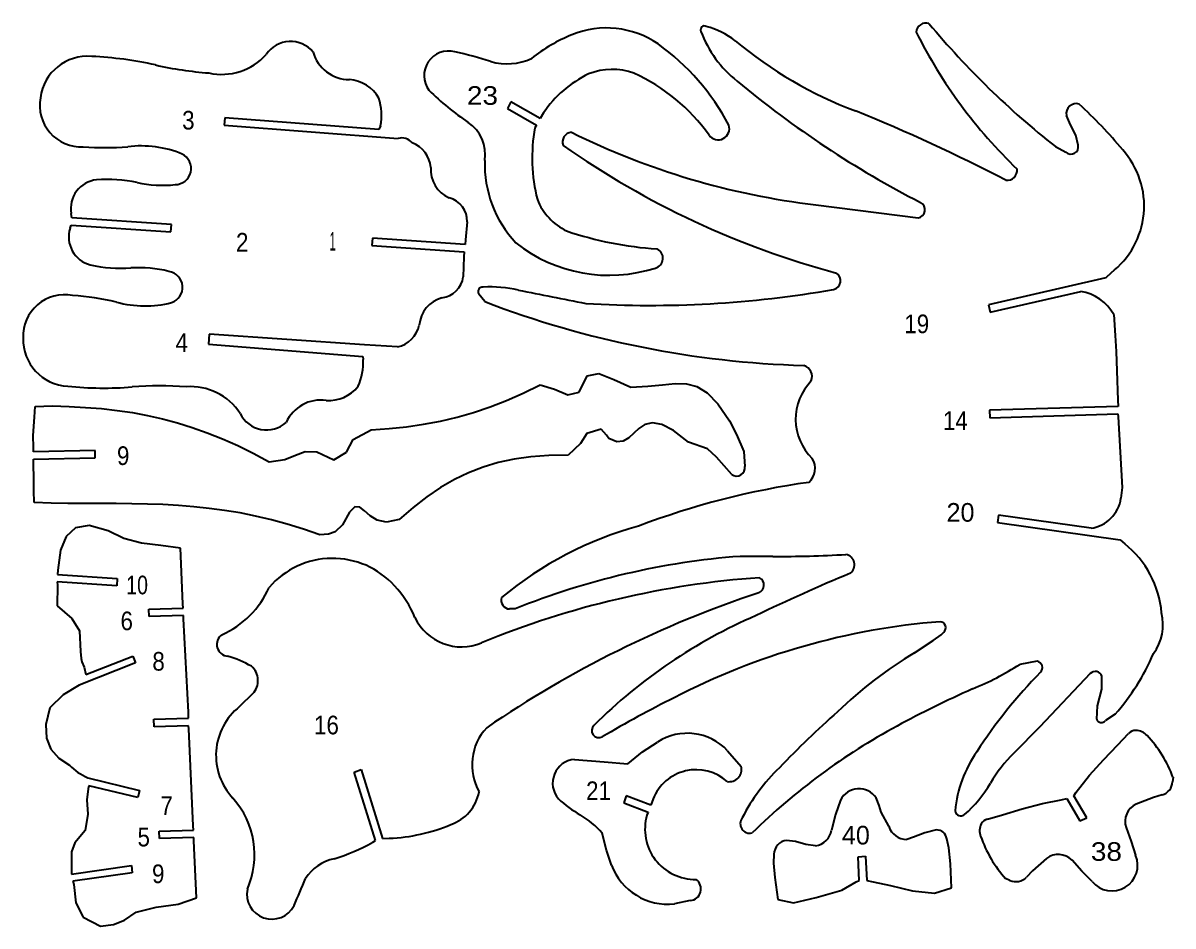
# Model space of a CAD drawing. Header units: millimetres. Extents: x 15 to 348, y 11 to 273.
# Drawn here: x 14.9 to 176.4, y 10.9 to 137.7 of the extents above; entities that cross this region are included whole.
import ezdxf
from ezdxf.enums import TextEntityAlignment as Align

# ---------------------------------------------------------------- set-up
doc = ezdxf.new("R2010")
doc.units = ezdxf.units.MM
doc.header["$LTSCALE"] = 5
doc.linetypes.add('AUSGEZOGEN', pattern=[0])
doc.layers.add('WHITE', color=7, linetype='Continuous')
doc.layers.add('YELLOW', color=7, linetype='Continuous')
doc.styles.add('Arial', font='arial.ttf')

msp = doc.modelspace()

# ---------------------------------------------------------------- linework, layer by layer
at = {"layer": 'WHITE', "color": 7, "linetype": 'AUSGEZOGEN', "lineweight": 25}
for p, q in [((83.445765, 126.673237), (82.953157, 125.748437)), ((87.525152, 124.313673), (83.445765, 126.673237)), ((43.275482, 124.42343), (43.199863, 123.378972)), ((64.913154, 122.776618), (43.275482, 124.42343)), ((82.953157, 125.748437), (87.00286, 123.407321)), ((88.008807, 125.115331), (87.525152, 124.313673)), ((161.993268, 123.436295), (161.423925, 124.761519)), ((43.199863, 123.378972), (67.59176, 121.52254)), ((65.129223, 123.284835), (64.913154, 122.776618)), ((87.00286, 123.407321), (86.787613, 123.017684)), ((162.742052, 121.984752), (161.993268, 123.436295)), ((163.077819, 120.577614), (162.742052, 121.984752)), ((159.881547, 120.376478), (161.341605, 119.588967)), ((126.242361, 112.201446), (140.588949, 110.377685)), ((21.785295, 110.385452), (21.701765, 110.978253)), ((35.788458, 109.433963), (21.785295, 110.385452)), ((77.300944, 109.819089), (77.074896, 107.301445)), ((21.536519, 108.906677), (21.713294, 109.340746)), ((21.713294, 109.340746), (35.712834, 108.389502)), ((35.712834, 108.389502), (35.788458, 109.433963)), ((63.988527, 107.517819), (63.913022, 106.47335)), ((77.001069, 106.63364), (63.988527, 107.517819)), ((77.074896, 107.301445), (77.001069, 106.63364)), ((63.913022, 106.47335), (76.860579, 105.593587)), ((76.860579, 105.593587), (76.81456, 104.887097)), ((76.81456, 104.887097), (76.742981, 102.108212)), ((166.952724, 101.932828), (150.46674, 98.134889)), ((167.688285, 102.669283), (166.952724, 101.932828)), ((79.749841, 98.610574), (78.930331, 99.652411)), ((150.708168, 97.115894), (163.429276, 100.045689)), ((150.46674, 98.134889), (150.708168, 97.115894)), ((168.060595, 96.772833), (168.276527, 93.823735)), ((41.076685, 94.044536), (40.975004, 92.640103)), ((62.898888, 92.546362), (41.076685, 94.044536)), ((168.276527, 93.823735), (168.403453, 91.578193)), ((40.975004, 92.640103), (62.663127, 90.908031)), ((67.504283, 92.234092), (62.898888, 92.546362)), ((62.663127, 90.908031), (62.680315, 90.460187)), ((168.403453, 91.578193), (168.490639, 88.897939)), ((168.490639, 88.897939), (168.641085, 84.74607)), ((93.034157, 85.863468), (94.132901, 88.195384)), ((94.132901, 88.195384), (95.780307, 88.507023)), ((95.780307, 88.507023), (97.859385, 87.679974)), ((97.859385, 87.679974), (100.261658, 86.602317)), ((82.82409, 84.706532), (85.171011, 85.74161)), ((85.171011, 85.74161), (87.555239, 86.919024)), ((87.555239, 86.919024), (89.529896, 86.328594)), ((89.529896, 86.328594), (91.418381, 85.505195)), ((91.418381, 85.505195), (93.034157, 85.863468)), ((100.261658, 86.602317), (102.67853, 86.709778)), ((102.67853, 86.709778), (104.731857, 86.928351)), ((104.731857, 86.928351), (106.505176, 87.102723)), ((106.505176, 87.102723), (108.083239, 87.07677)), ((108.083239, 87.07677), (109.5508, 86.694571)), ((109.5508, 86.694571), (110.991596, 85.80041)), ((110.991596, 85.80041), (112.489772, 84.238973)), ((80.500082, 83.804869), (82.82409, 84.706532)), ((112.489772, 84.238973), (114.130488, 81.854745)), ((168.641085, 84.74607), (168.689733, 83.893321)), ((16.386271, 79.812772), (16.539962, 82.392864)), ((16.539962, 82.392864), (16.640527, 83.89023)), ((16.640527, 83.89023), (19.078691, 83.944569)), ((19.078691, 83.944569), (21.432302, 83.87482)), ((21.432302, 83.87482), (23.721435, 83.751746)), ((23.721435, 83.751746), (25.955015, 83.570075)), ((25.955015, 83.570075), (28.142568, 83.32413)), ((28.142568, 83.32413), (30.293017, 83.008234)), ((30.293017, 83.008234), (32.415687, 82.616911)), ((32.415687, 82.616911), (34.519704, 82.144891)), ((73.541032, 81.824737), (75.87092, 82.371574)), ((75.87092, 82.371574), (78.186413, 83.029118)), ((78.186413, 83.029118), (80.500082, 83.804869)), ((168.689733, 83.893321), (150.638772, 83.337556)), ((150.638772, 83.337556), (150.67567, 82.291011)), ((150.67567, 82.291011), (168.656373, 82.844613)), ((168.656373, 82.844613), (168.669674, 82.399758)), ((168.669674, 82.399758), (169.226041, 72.47193)), ((34.519704, 82.144891), (36.614191, 81.586294)), ((36.614191, 81.586294), (38.708475, 80.935847)), ((38.708475, 80.935847), (40.811681, 80.187874)), ((63.831371, 80.592376), (66.34293, 80.772424)), ((66.34293, 80.772424), (68.789405, 81.032765)), ((68.789405, 81.032765), (71.184784, 81.381103)), ((71.184784, 81.381103), (73.541032, 81.824737)), ((101.410889, 80.786009), (100.67792, 80.102513)), ((102.25355, 81.334469), (101.410889, 80.786009)), ((103.288222, 81.58163), (102.25355, 81.334469)), ((104.59824, 81.360422), (103.288222, 81.58163)), ((106.26653, 80.503365), (104.59824, 81.360422)), ((114.130488, 81.854745), (115.099264, 79.949836)), ((16.405531, 78.108997), (16.386271, 79.812772)), ((40.811681, 80.187874), (42.932932, 79.3369)), ((42.932932, 79.3369), (45.081555, 78.377451)), ((60.345358, 77.455106), (61.302171, 79.228222)), ((61.302171, 79.228222), (63.831371, 80.592376)), ((94.080995, 80.083454), (93.181765, 78.673071)), ((96.093771, 80.669626), (94.080995, 80.083454)), ((96.475766, 80.264516), (96.093771, 80.669626)), ((96.831201, 79.828993), (96.475766, 80.264516)), ((97.199206, 79.368936), (96.831201, 79.828993)), ((98.314981, 78.915975), (97.199206, 79.368936)), ((99.972728, 79.451255), (99.212387, 78.999511)), ((100.67792, 80.102513), (99.972728, 79.451255)), ((108.376021, 78.84136), (106.26653, 80.503365)), ((115.099264, 79.949836), (116.147521, 77.569867)), ((16.433853, 77.513795), (16.405531, 78.108997)), ((25.045175, 77.684121), (16.433853, 77.513795)), ((25.057032, 76.636966), (25.045175, 77.684121)), ((45.081555, 78.377451), (47.266472, 77.304051)), ((53.207273, 77.054254), (54.541216, 77.557904)), ((54.541216, 77.557904), (56.167535, 77.481261)), ((93.181765, 78.673071), (91.459338, 77.048374)), ((99.212387, 78.999511), (98.314981, 78.915975)), ((111.025456, 77.923882), (108.376021, 78.84136)), ((112.314793, 76.773029), (111.025456, 77.923882)), ((116.147521, 77.569867), (116.266337, 75.447196)), ((16.416077, 75.696183), (16.433432, 76.468595)), ((16.433432, 76.468595), (25.057032, 76.636966)), ((47.266472, 77.304051), (49.495185, 76.111836)), ((49.495185, 76.111836), (51.685576, 76.422258)), ((51.685576, 76.422258), (53.207273, 77.054254)), ((56.167535, 77.481261), (58.56109, 76.376029)), ((58.56109, 76.376029), (60.345358, 77.455106)), ((81.647487, 75.98714), (79.520762, 75.359402)), ((83.881674, 76.462404), (81.647487, 75.98714)), ((86.246032, 76.792899), (83.881674, 76.462404)), ((88.763472, 76.985722), (86.246032, 76.792899)), ((91.459338, 77.048374), (88.763472, 76.985722)), ((114.437239, 74.308481), (112.314793, 76.773029)), ((16.43635, 73.836692), (16.416077, 75.696183)), ((77.478789, 74.572094), (75.498455, 73.617916)), ((79.520762, 75.359402), (77.478789, 74.572094)), ((16.45014, 72.083446), (16.43635, 73.836692)), ((75.498455, 73.617916), (73.55705, 72.489164)), ((16.485621, 70.379267), (16.45014, 72.083446)), ((71.631662, 71.178538), (69.699787, 69.678942)), ((73.55705, 72.489164), (71.631662, 71.178538)), ((169.226041, 72.47193), (169.079853, 70.974564)), ((18.876541, 70.275455), (16.485621, 70.379267)), ((21.215149, 70.264912), (18.876541, 70.275455)), ((25.777805, 70.25741), (21.215149, 70.264912)), ((28.01179, 70.245042), (25.777805, 70.25741)), ((30.221038, 70.216656), (28.01179, 70.245042)), ((32.410415, 70.164344), (30.221038, 70.216656)), ((34.584789, 70.080808), (32.410415, 70.164344)), ((36.74943, 69.957937), (34.584789, 70.080808)), ((38.909002, 69.788229), (36.74943, 69.957937)), ((41.068777, 69.563979), (38.909002, 69.788229)), ((43.233621, 69.277482), (41.068777, 69.563979)), ((61.538992, 69.774847), (60.765269, 69.037011)), ((62.207079, 69.746866), (61.538992, 69.774847)), ((62.880234, 69.234497), (62.207079, 69.746866)), ((69.699787, 69.678942), (67.73689, 67.981455)), ((45.4084, 68.921034), (43.233621, 69.277482)), ((47.598386, 68.48693), (45.4084, 68.921034)), ((49.808445, 67.967667), (47.598386, 68.48693)), ((52.043444, 67.355136), (49.808445, 67.967667)), ((60.765269, 69.037011), (59.778853, 67.245242)), ((63.664298, 68.517952), (62.880234, 69.234497)), ((64.664299, 67.880887), (63.664298, 68.517952)), ((65.986685, 67.60757), (64.664299, 67.880887)), ((67.73689, 67.981455), (65.986685, 67.60757)), ((151.884798, 68.610606), (151.741932, 67.573202)), ((164.873325, 66.763437), (151.884798, 68.610606)), ((22.309227, 66.824519), (20.99779, 65.612028)), ((24.236238, 67.149946), (22.309227, 66.824519)), ((26.880807, 66.411299), (24.236238, 67.149946)), ((29.079106, 65.306675), (26.880807, 66.411299)), ((54.308653, 66.641835), (52.043444, 67.355136)), ((56.610155, 65.819652), (54.308653, 66.641835)), ((58.757968, 66.265516), (57.842314, 65.919409)), ((59.778853, 67.245242), (58.757968, 66.265516)), ((151.741932, 67.573202), (168.949553, 65.126013)), ((20.99779, 65.612028), (20.19913, 63.691305)), ((31.578095, 64.691711), (29.079106, 65.306675)), ((34.285113, 64.343373), (31.578095, 64.691711)), ((57.842314, 65.919409), (56.610155, 65.819652)), ((168.949553, 65.126013), (169.60094, 64.583844)), ((20.19913, 63.691305), (19.81145, 60.885141)), ((37.033494, 63.965636), (34.285113, 64.343373)), ((37.393591, 56.144055), (37.033494, 63.965636)), ((120.198849, 62.816935), (115.601495, 62.814783)), ((19.81145, 60.885141), (19.77239, 60.278396)), ((19.77239, 60.278396), (28.17747, 59.72433)), ((19.763606, 58.781324), (19.755699, 55.859383)), ((28.108869, 58.679395), (19.756233, 59.22782)), ((19.756233, 59.22782), (19.763606, 58.781324)), ((28.17747, 59.72433), (28.108869, 58.679395)), ((19.755699, 55.859383), (21.787534, 54.085253)), ((32.612959, 55.40033), (37.416108, 55.540283)), ((32.661202, 54.354107), (32.612959, 55.40033)), ((37.416108, 55.540283), (37.393591, 56.144055)), ((84.025024, 55.434403), (83.252923, 55.434403)), ((21.787534, 54.085253), (22.85627, 52.361407)), ((37.46762, 54.494155), (32.661202, 54.354107)), ((37.490104, 54.049568), (37.46762, 54.494155)), ((38.175425, 40.930333), (37.490104, 54.049568)), ((22.85627, 52.361407), (23.024153, 49.430342)), ((142.727231, 51.010635), (143.813202, 51.78375)), ((143.813202, 51.78375), (144.212432, 52.166962)), ((140.1088, 49.278464), (142.727231, 51.010635)), ((23.024153, 49.430342), (23.110122, 48.480827)), ((23.110122, 48.480827), (23.219611, 47.988126)), ((23.772426, 46.231284), (30.341945, 48.818869)), ((30.341945, 48.818869), (30.718605, 47.841938)), ((30.718605, 47.841938), (22.803958, 44.724538)), ((23.219611, 47.988126), (23.506511, 47.238531)), ((23.506511, 47.238531), (23.772426, 46.231284)), ((157.300238, 48.106537), (154.87565, 47.638367)), ((164.770035, 46.347411), (157.667838, 38.884711)), ((166.374862, 44.166346), (166.402843, 45.997451)), ((22.803958, 44.724538), (20.569769, 43.358762)), ((165.773483, 41.829766), (166.374862, 44.166346)), ((20.569769, 43.358762), (18.701967, 41.526238)), ((47.222879, 43.530701), (45.331741, 41.709355)), ((18.701967, 41.526238), (18.138704, 39.201216)), ((38.184531, 40.075364), (38.175425, 40.930333)), ((165.676124, 39.940864), (165.773483, 41.829766)), ((168.26943, 40.649514), (166.891692, 39.758191)), ((18.138704, 39.201216), (18.22427, 37.288805)), ((33.325044, 39.93377), (38.184531, 40.075364)), ((33.373287, 38.887547), (33.325044, 39.93377)), ((38.167797, 39.027248), (33.373287, 38.887547)), ((38.202189, 38.583007), (38.167797, 39.027248)), ((157.667838, 38.884711), (154.045369, 35.159038)), ((18.22427, 37.288805), (18.866807, 35.735884)), ((38.829319, 24.961339), (38.202189, 38.583007)), ((168.658928, 36.333208), (170.155685, 37.918773)), ((18.866807, 35.735884), (19.973663, 34.489938)), ((101.885747, 35.363418), (104.005376, 36.729599)), ((166.60702, 34.252508), (168.658928, 36.333208)), ((19.973663, 34.489938), (21.452375, 33.49825)), ((92.344375, 34.297926), (96.545515, 33.967228)), ((96.545515, 33.967228), (99.836881, 33.674649)), ((99.836881, 33.674649), (101.885747, 35.363418)), ((113.851688, 35.505341), (115.764918, 33.302183)), ((164.644122, 32.092328), (166.60702, 34.252508)), ((61.421391, 32.500623), (62.405593, 32.862108)), ((64.414122, 22.887957), (61.421391, 32.500623)), ((62.405593, 32.862108), (65.417258, 23.199282)), ((24.046563, 31.714694), (31.298284, 29.933528)), ((162.776116, 29.681336), (164.644122, 32.092328)), ((176.382577, 31.785353), (176.335537, 31.139569)), ((24.10769, 30.163088), (23.875328, 28.627199)), ((24.181287, 30.603293), (24.10769, 30.163088)), ((31.035485, 28.919766), (24.181287, 30.603293)), ((31.298284, 29.933528), (31.035485, 28.919766)), ((99.617645, 29.197741), (99.282315, 28.204596)), ((103.066613, 27.860398), (99.617645, 29.197741)), ((162.450523, 29.195755), (162.776116, 29.681336)), ((164.288293, 26.099539), (162.450523, 29.195755)), ((174.858656, 29.298098), (173.650417, 28.935593)), ((23.875328, 28.627199), (24.035508, 26.585023)), ((99.282315, 28.204596), (102.692432, 26.880954)), ((103.392034, 28.736688), (103.066613, 27.860398)), ((129.706943, 28.577523), (128.993844, 26.576913)), ((135.151393, 27.795487), (134.690089, 28.873934)), ((135.424507, 26.89362), (135.151393, 27.795487)), ((155.227244, 27.356719), (158.050645, 28.096987)), ((158.050645, 28.096987), (160.698863, 28.621116)), ((160.698863, 28.621116), (161.461648, 28.802617)), ((161.461648, 28.802617), (163.3184, 25.681672)), ((173.650417, 28.935593), (171.214283, 28.021967)), ((24.035508, 26.585023), (23.656958, 24.287373)), ((102.692432, 26.880954), (102.531531, 26.466004)), ((128.993844, 26.576913), (128.458158, 24.33867)), ((136.480672, 24.896862), (135.424507, 26.89362)), ((150.334903, 25.908015), (152.433243, 26.500879)), ((152.433243, 26.500879), (155.227244, 27.356719)), ((163.3184, 25.681672), (164.288293, 26.099539)), ((23.656958, 24.287373), (22.214539, 22.55785)), ((34.048523, 24.217609), (38.882986, 24.360249)), ((34.096881, 23.17139), (34.048523, 24.217609)), ((38.882986, 24.360249), (38.829319, 24.961339)), ((143.161944, 24.377194), (141.558536, 23.967016)), ((169.784588, 24.715784), (170.499968, 22.767499)), ((38.899167, 23.311518), (34.096881, 23.17139)), ((38.925831, 22.867053), (38.899167, 23.311518)), ((39.294647, 14.850419), (38.925831, 22.867053)), ((64.026018, 22.648075), (64.414122, 22.887957)), ((65.417258, 23.199282), (66.359557, 23.219243)), ((96.853707, 21.564945), (96.248475, 23.912879)), ((123.396718, 22.769731), (122.133742, 22.915097)), ((124.834675, 22.359958), (123.396718, 22.769731)), ((139.966888, 23.367054), (139.031369, 23.049839)), ((141.558536, 23.967016), (139.966888, 23.367054)), ((144.932627, 21.851645), (144.614042, 23.140365)), ((170.499968, 22.767499), (171.138857, 20.836639)), ((21.743332, 21.306226), (21.740289, 18.805413)), ((22.214539, 22.55785), (21.743332, 21.306226)), ((97.560524, 19.442479), (96.853707, 21.564945)), ((126.187677, 22.156793), (124.834675, 22.359958)), ((145.125247, 19.629621), (144.932627, 21.851645)), ((21.735977, 18.194843), (30.15091, 19.379941)), ((30.15091, 19.379941), (30.276957, 18.340174)), ((120.363462, 20.964174), (120.282968, 19.719647)), ((120.282968, 19.719647), (120.506609, 17.724309)), ((132.183093, 20.627721), (133.227587, 20.710078)), ((132.336887, 17.304903), (132.183093, 20.627721)), ((133.227587, 20.710078), (133.385195, 17.304858)), ((145.28725, 16.26729), (145.125247, 19.629621)), ((158.617758, 20.38895), (156.680408, 18.652331)), ((163.606206, 18.590082), (162.210219, 20.125972)), ((21.740289, 18.805413), (21.735977, 18.194843)), ((30.276957, 18.340174), (21.934765, 17.165321)), ((156.680408, 18.652331), (155.799831, 17.749045)), ((165.022468, 17.129416), (163.606206, 18.590082)), ((21.934765, 17.165321), (22.088221, 16.737487)), ((22.088221, 16.737487), (22.346737, 14.133875)), ((120.506609, 17.724309), (120.923276, 14.631443)), ((129.872393, 15.94146), (131.900596, 17.105299)), ((131.900596, 17.105299), (132.336887, 17.304903)), ((133.385195, 17.304858), (134.30123, 17.114412)), ((134.30123, 17.114412), (136.709788, 16.591905)), ((136.709788, 16.591905), (139.810562, 15.830752)), ((142.892682, 15.524185), (145.28725, 16.26729)), ((153.483677, 17.292075), (152.889422, 17.549337)), ((36.737873, 13.979374), (39.294647, 14.850419)), ((120.923276, 14.631443), (123.094406, 14.14746)), ((123.094406, 14.14746), (126.290273, 14.893608)), ((126.290273, 14.893608), (129.872393, 15.94146)), ((139.810562, 15.830752), (142.892682, 15.524185)), ((22.346737, 14.133875), (23.386884, 12.130021)), ((30.834785, 12.83947), (33.60993, 13.544051)), ((33.60993, 13.544051), (36.737873, 13.979374)), ((108.6171, 14.453558), (106.394876, 13.993159)), ((23.386884, 12.130021), (25.823018, 10.888331)), ((27.639526, 11.078114), (29.197111, 11.701391)), ((29.197111, 11.701391), (30.834785, 12.83947)), ((25.823018, 10.888331), (27.639526, 11.078114))]:
    msp.add_line(p, q, dxfattribs=at)
for centre, radius, start, end in [((110.602301, 136.791133), 0.537016, 61.451698, 204.349611), ((108.15786, 126.730131), 10.873558, 51.675312, 75.616651), ((141.707766, 136.353988), 1.392939, 72.727809, 175.416401), ((233.506813, 213.693046), 118.864047, 219.751646, 231.72713), ((100.485503, 114.978865), 22.741162, 111.915, 128.4982), ((96.874474, 124.281875), 12.763238, 55.484313, 112.46303), ((124.966334, 142.033449), 15.826315, 200.195876, 231.887791), ((203.481615, 168.165122), 70.670778, 206.651092, 226.124857), ((52.493363, 131.063228), 4.091539, 39.46022, 146.2469), ((84.719875, 107.920262), 33.140271, 27.836549, 54.197867), ((152.33583, 180.07663), 58.394076, 230.127836, 249.435992), ((23.978128, 126.432648), 6.644162, 84.81745, 173.004441), ((22.140127, 80.87137), 52.235205, 77.39294, 87.324655), ((42.854183, 138.856238), 8.328928, 257.369056, 318.492888), ((60.770952, 135.126472), 5.323594, 195.9498, 269.906102), ((74.697359, 130.353576), 3.450441, 75.5138, 216.4019), ((62.469418, 75.386258), 59.759568, 72.331981, 77.346047), ((82.867098, 140.198123), 8.18928, 253.975952, 295.010176), ((44.668769, 180.739782), 50.142895, 257.178298, 265.841818), ((97.649659, 122.375494), 8.857511, 69.783298, 112.001213), ((60.360564, 124.574982), 5.24331, 29.75418, 85.60656), ((101.316279, 116.129658), 16.05712, 115.785404, 145.971391), ((89.868769, 106.799123), 26.23338, 35.387704, 65.588797), ((205.042986, 237.299951), 140.268995, 230.1696, 242.8057), ((99.917284, 156.809897), 39.953894, 225.513989, 235.772681), ((23.137089, 126.186703), 5.849612, 169.6081, 272.4912), ((57.11906, 124.791232), 8.15058, 349.349312, 17.021322), ((162.787673, 125.026118), 1.38918, 72.39809, 190.980283), ((118.03506, 77.358673), 66.638941, 39.686475, 47.322387), ((34.158795, -113.584012), 258.173613, 62.61092, 67.77186), ((74.383871, 119.276969), 5.440774, 351.035677, 55.77362), ((110.617501, 118.811076), 24.198328, 169.98891, 194.065349), ((112.534498, 122.902026), 1.570196, 215.462884, 18.303041), ((68.101904, 119.620533), 1.969232, 41.33315, 105.01413), ((92.04599, 121.031983), 1.370164, 94.74836, 200.954701), ((138.529736, 216.373434), 104.89415, 243.625891, 263.272887), ((26.365389, 160.734663), 40.501385, 265.788947, 274.64261), ((31.478744, 105.114095), 15.362079, 67.72759, 96.86098), ((68.114019, 117.119784), 4.07439, 4.778337, 68.903328), ((160.838026, 220.521905), 122.090185, 234.975059, 254.955367), ((162.040397, 120.380634), 1.055957, 228.565654, 10.751021), ((160.56261, 112.041312), 11.773282, 307.2462, 41.96206), ((36.268203, 117.306117), 2.272275, 271.045103, 62.962062), ((96.009829, 117.955731), 16.258535, 178.331274, 223.043803), ((76.568007, 117.192253), 4.401862, 176.523418, 245.93125), ((153.076542, 117.072952), 1.431698, 263.986318, 5.97399), ((25.700553, 111.682431), 4.060316, 96.32471, 189.987262), ((26.699714, 94.920542), 20.847729, 78.239467, 93.978494), ((34.540182, 131.655934), 16.715633, 257.593647, 276.076541), ((73.944114, 109.918641), 3.358306, 358.3013, 75.71458), ((94.978806, 116.107618), 8.453986, 202.0768, 243.7244), ((140.413112, 111.513698), 1.149541, 278.798654, 62.790664), ((25.412076, 107.695549), 4.060391, 162.645755, 255.392909), ((107.45533, 156.921583), 51.039971, 251.471833, 266.064468), ((97.251112, 123.504827), 21.197466, 231.7489, 287.7625), ((103.344407, 104.70276), 1.434371, 285.091699, 64.92707), ((28.815225, 124.13858), 20.847669, 257.739523, 273.479029), ((31.282911, 86.657157), 16.71549, 75.64263, 94.125663), ((35.059445, 100.608413), 2.272237, 288.7648, 80.66959), ((73.40687, 102.493256), 3.358258, 276.004844, 353.416231), ((128.457579, 101.549868), 1.269983, 282.22731, 57.126775), ((79.469261, 100.00967), 0.646591, 82.324888, 213.540576), ((80.376445, 81.596332), 19.071807, 77.549798, 92.466704), ((443.607911, 1897.761774), 1833.064296, 258.70198, 259.002917), ((103.111633, 245.939672), 147.866513, 266.441681, 279.975672), ((20.786314, 93.711407), 5.849483, 79.22834, 182.1136), ((19.007841, 59.058484), 40.501274, 77.080072, 85.934071), ((32.075969, 113.363319), 15.362183, 254.859183, 283.992197), ((74.955596, 94.917794), 4.40163, 105.785575, 175.19857), ((128.399637, 225.340181), 135.746809, 248.998874, 268.379973), ((162.482351, 93.792478), 6.324501, 28.114789, 81.389111), ((66.600433, 96.206949), 4.074375, 282.817, 346.9395), ((21.583358, 93.346929), 6.644213, 178.717211, 266.903722), ((54.622682, 90.021476), 8.069568, 335.812999, 3.116492), ((124.028916, 88.048587), 1.685541, 339.3698, 71.56497), ((131.071448, 82.080765), 7.664619, 135.481715, 225.833616), ((26.325605, 138.698094), 52.235355, 264.395758, 274.327374), ((34.237692, 36.626423), 50.142689, 85.878323, 94.54185), ((38.473499, 78.334434), 8.32899, 33.22843, 94.350461), ((57.853871, 89.945791), 5.24339, 266.1151, 321.966794), ((56.740653, 79.445213), 5.323482, 81.81431, 155.771007), ((49.134617, 84.658411), 4.091776, 205.473872, 312.255894), ((123.494041, 75.184422), 2.63821, 311.6072, 32.00829), ((115.10778, 75.269783), 1.172063, 235.1029, 8.706222), ((140.698144, -36.434225), 110.729501, 98.021795, 110.811881), ((164.150039, 71.692462), 4.981811, 278.348008, 351.714607), ((114.878461, 17.735864), 51.154248, 105.3283, 129.8195), ((160.838358, 53.67632), 13.991316, 4.909711, 51.223274), ((121.191119, 225.623946), 162.810035, 269.6508, 273.2661), ((130.188622, 61.623728), 1.481023, 307.824155, 79.168067), ((58.391883, 50.806577), 11.733041, 42.072831, 139.358316), ((123.502841, -42.229718), 105.341248, 94.301633, 112.009557), ((127.188263, -65.704433), 125.837712, 94.030342, 112.354762), ((241.566329, -203.141217), 285.807415, 112.737963, 115.647422), ((117.790264, 58.786596), 1.174146, 292.4773, 61.87281), ((37.690226, 63.606755), 12.876902, 293.6161, 336.386), ((56.812102, 48.922839), 14.172019, 22.00021, 43.44639), ((166.43578, -87.471426), 152.964492, 108.365867, 124.392834), ((83.252969, 56.632833), 1.19843, 160.864444, 269.997812), ((76.504911, 57.372024), 7.266331, 205.604611, 292.854629), ((147.291428, -13.487225), 74.090666, 113.405685, 134.813125), ((151.379678, -43.818334), 97.762512, 94.505921, 117.419881), ((143.61754, 52.786793), 0.859119, 313.823838, 84.54258), ((168.068477, 53.240767), 6.905718, 323.7099, 13.67842), ((43.818217, 50.448015), 1.670367, 125.476147, 264.635345), ((39.911973, 35.221208), 14.072617, 59.728618, 74.54507), ((170.215499, -1.144321), 58.727088, 120.8408, 134.187323), ((144.649134, 61.49641), 31.50415, 318.568891, 336.934181), ((45.24233, 45.347194), 2.687419, 317.473987, 48.986113), ((131.376652, 84.795746), 43.964459, 292.5534, 302.31), ((157.109265, 47.193544), 0.932752, 315.716953, 78.185636), ((209.951142, -4.328227), 72.869395, 135.7248, 147.0096), ((165.47925, 45.672318), 0.979151, 19.393628, 136.411998), ((213.081477, -100.91041), 158.933063, 114.078397, 118.339483), ((176.475422, -97.790113), 157.248788, 116.480491, 120.672963), ((50.795636, 34.85325), 8.767002, 128.552694, 223.300072), ((220.088622, -61.586597), 136.978035, 131.5234, 136.2581), ((85.665524, 33.509185), 7.696237, 137.056553, 209.532459), ((95.785696, 38.35462), 1.012507, 134.774535, 297.740154), ((181.182714, -41.336972), 91.357522, 118.467106, 134.375357), ((166.328836, 40.1485), 0.684943, 197.646499, 325.260865), ((108.196378, 30.228984), 7.7345, 43.0146, 122.810221), ((171.134764, 37.072463), 1.294154, 88.651689, 139.160064), ((171.165126, 36.286069), 2.08019, 40.842273, 89.997523), ((160.089062, 25.719133), 17.386133, 20.420745, 43.316339), ((92.648339, 30.952851), 3.358857, 95.192154, 220.684184), ((162.906195, 25.504079), 17.176508, 145.028784, 174.740029), ((166.37107, 22.157033), 17.915776, 133.470443, 150.623467), ((26.996223, 38.783388), 7.659434, 223.631442, 247.349956), ((109.456147, 26.314694), 6.529894, 48.229328, 158.228337), ((114.089531, 32.887341), 1.725982, 260.5464, 13.90728), ((138.808503, 14.608097), 25.60027, 133.68295, 153.396879), ((134.469778, 40.688516), 18.980617, 311.828802, 329.115391), ((174.260717, 31.290624), 2.080311, 286.704, 355.836003), ((73.006093, 30.885289), 6.076756, 289.092576, 348.901944), ((132.285412, 27.26487), 2.893365, 33.78805, 153.02016), ((35.524165, 20.890368), 11.927232, 336.1239, 41.80268), ((102.062657, 41.772865), 17.672717, 227.403742, 239.735695), ((172.404471, 25.545079), 2.748003, 115.665092, 197.5646), ((87.142829, 16.204842), 11.930072, 40.248309, 59.73386), ((109.312278, 24.497197), 7.060789, 163.809209, 270.997765), ((116.96281, 25.250472), 1.328744, 141.804601, 284.31227), ((146.596659, 27.13916), 0.796935, 184.348499, 311.8236), ((150.631961, 24.648334), 1.294234, 103.269082, 153.774598), ((65.40827, 47.829021), 24.628157, 272.213656, 292.905295), ((125.824078, 24.807437), 2.675466, 277.810734, 349.909165), ((139.024673, 25.72533), 2.675499, 198.038126, 270.1434), ((143.243655, 23.002294), 1.377325, 5.753285, 93.401131), ((151.315237, 24.257365), 2.080519, 152.43106, 201.581573), ((50.160057, 47.458557), 28.42226, 287.307315, 299.199738), ((122.366506, 20.925245), 2.00342, 96.67187, 178.886587), ((165.80854, 29.18458), 17.386272, 199.1118, 222.0069), ((59.854959, 14.245769), 6.202493, 101.526326, 147.776086), ((105.474964, 22.387531), 8.444626, 200.4108, 276.253902), ((160.262459, 18.187475), 2.748006, 44.863439, 126.763056), ((167.801036, 19.444371), 3.616554, 219.799276, 22.641935), ((-947.84035, 442.132068), 1088.654968, 336.8282, 337.0453), ((108.465689, 16.099189), 1.652583, 275.25688, 54.078047), ((154.310171, 19.201194), 2.080343, 246.5913, 315.730562), ((49.869764, 15.361385), 3.509845, 168.473936, 332.813757)]:
    msp.add_arc(centre, radius, start, end, dxfattribs=at)

# ---------------------------------------------------------------- texts
at = {"layer": 'YELLOW', "color": 7, "linetype": 'AUSGEZOGEN', "lineweight": 25, "style": 'Arial'}
for s, width, p, p2 in [('23', 1.073883, (77.257723, 126.249678), (81.620991, 126.249678)), ('3', 0.859107, (37.278432, 122.780071), (39.023739, 122.780071)), ('2', 0.859107, (44.839082, 105.639699), (46.584389, 105.639699)), ('1', 0.429553, (57.973831, 105.783358), (58.846485, 105.783358)), ('19', 0.859107, (138.662388, 94.172196), (142.153003, 94.172196)), ('4', 0.859107, (36.353124, 91.526067), (38.098431, 91.526067)), ('14', 0.859107, (144.08078, 80.580331), (147.571395, 80.580331)), ('9', 0.859107, (28.130286, 75.654404), (29.875593, 75.654404)), ('20', 0.966495, (144.587261, 67.688316), (148.514203, 67.688316)), ('10', 0.751718, (29.42803, 57.488922), (32.482318, 57.488922)), ('6', 0.859107, (28.625305, 52.44322), (30.370612, 52.44322)), ('8', 0.859107, (33.097632, 46.766805), (34.842939, 46.766805)), ('16', 0.859107, (55.790555, 37.815781), (59.28117, 37.815781)), ('21', 0.859107, (93.984348, 28.582851), (97.474963, 28.582851)), ('7', 0.859107, (34.228456, 26.496396), (35.973763, 26.496396)), ('5', 0.859107, (31.015264, 22.073089), (32.760571, 22.073089)), ('40', 0.966495, (129.89611, 22.341025), (133.823051, 22.341025)), ('38', 1.073883, (164.853538, 20.042105), (169.216806, 20.042105)), ('9', 0.859107, (33.051754, 16.917841), (34.797061, 16.917841))]:
    msp.add_text(s, height=2.617961, dxfattribs=dict(at, width=width)).set_placement(p, p2, align=Align.FIT)

doc.saveas('drawing.dxf')
